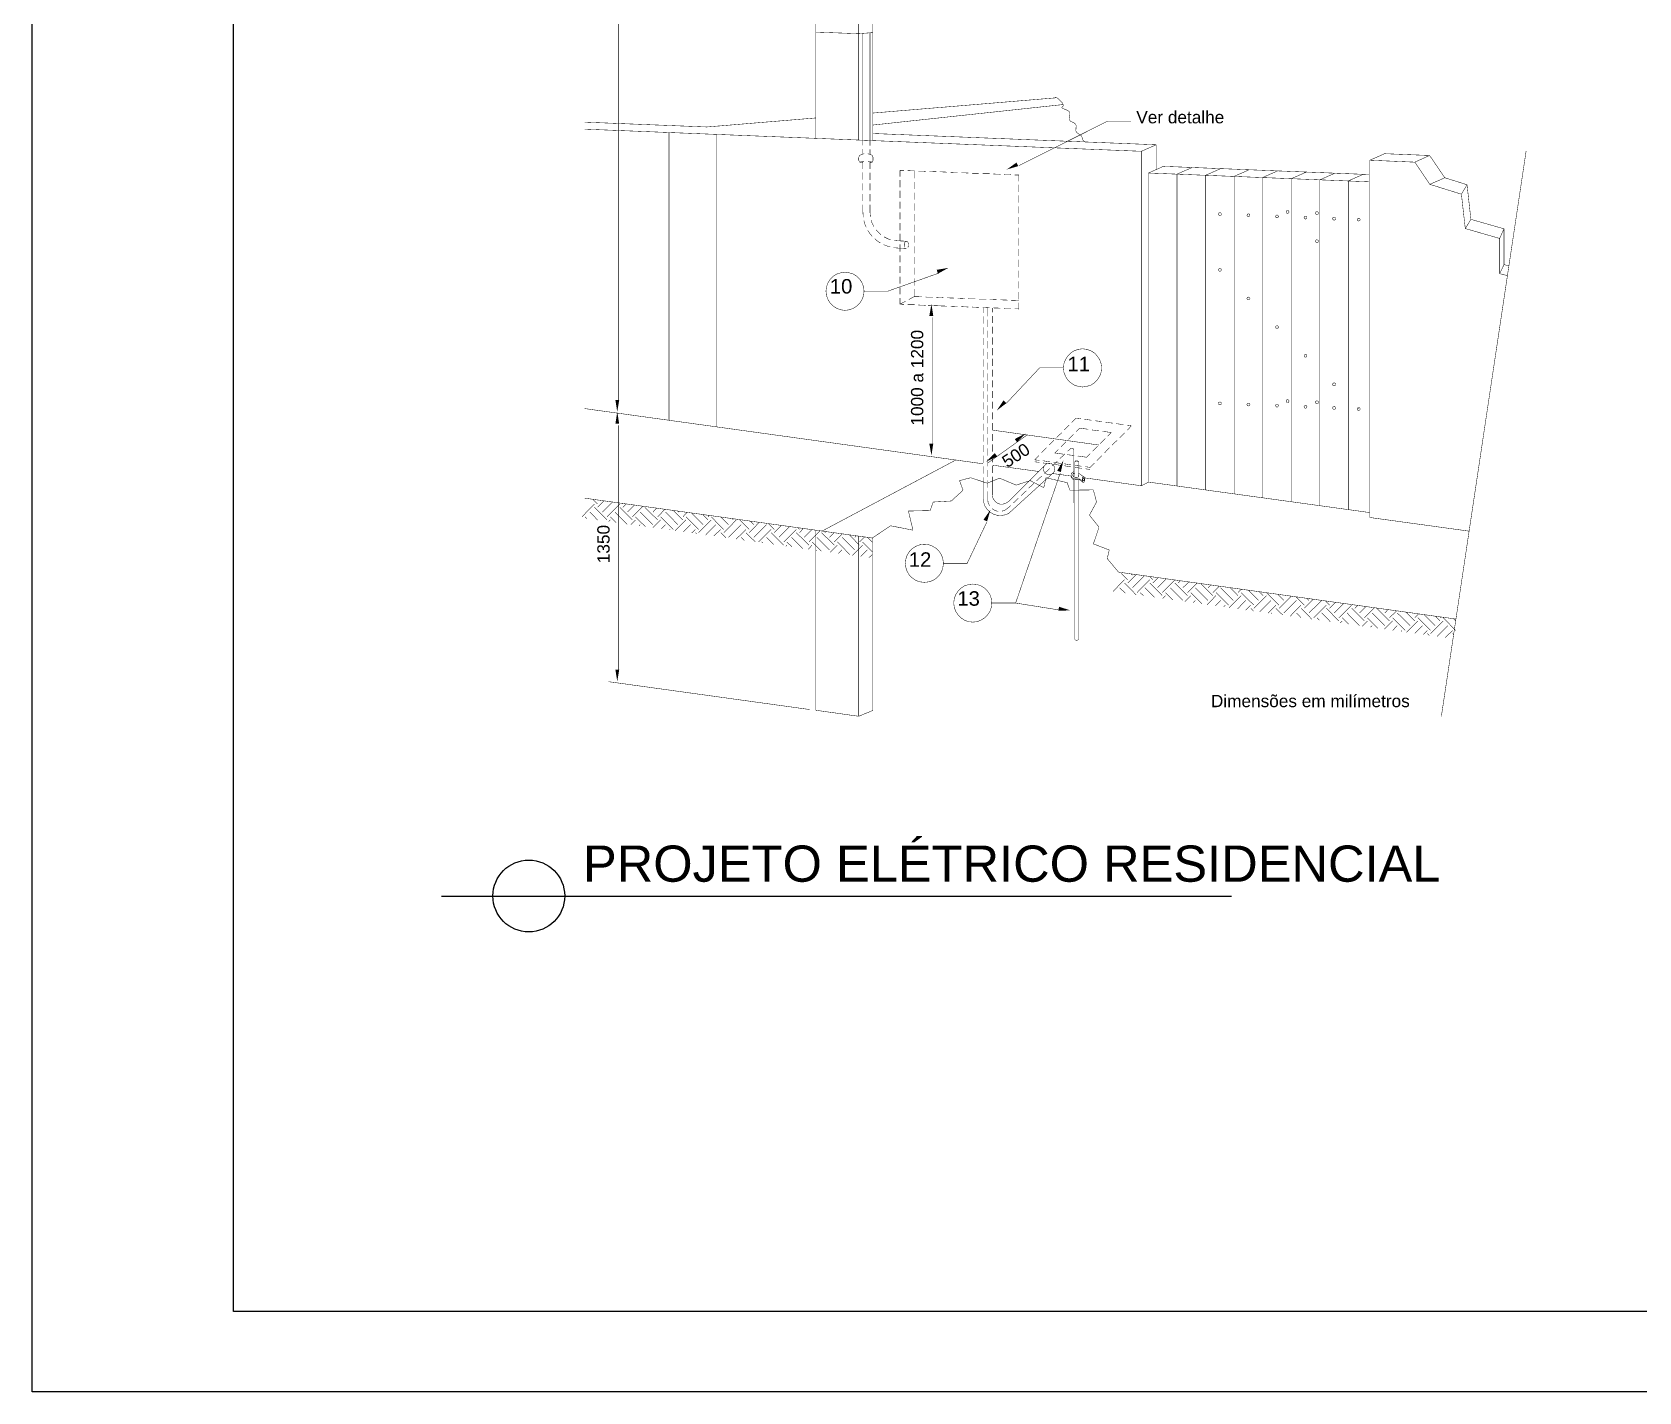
# Model space of a CAD drawing. Extents: x 80 to 1815, y -14679 to 245.
# Drawn here: x 168.01 to 187.97, y 61.97 to 78.87 of the extents above; entities that cross this region are included whole.
import ezdxf

# ---------------------------------------------------------------- set-up
doc = ezdxf.new("R2010")
doc.units = 0
doc.header["$MEASUREMENT"] = 0
for name, color, linetype in [('H', 7, 'CONTINUOUS'), ('P', 7, 'CONTINUOUS'), ('T', 7, 'CONTINUOUS'), ('TEXTO', 1, 'CONTINUOUS'), ('TEXTO_CARIMBO', 6, 'CONTINUOUS'), ('TOMADAS', 1, 'CONTINUOUS')]:
    doc.layers.add(name, color=color, linetype=linetype)

# ---------------------------------------------------------------- blocks, each defined once
blk = doc.blocks.new('BLOCOA3_LEGENDA')
at = {"layer": 'TOMADAS'}
for p, q in [((2.5, -28.7), (2.5, -1)), ((41, -28.7), (2.5, -28.7))]:
    blk.add_line(p, q, dxfattribs=at)
blk.add_lwpolyline([(0, 0), (42, 0), (42, -29.7), (0, -29.7)], close=True, dxfattribs=at)

msp = doc.modelspace()

# ---------------------------------------------------------------- hatches: boundary and pattern name
at = {"layer": 'H', "linetype": 'Continuous'}
for points in [[(180.113, 77.159), (180.235, 77.246), (180.257, 77.202), (180.113, 77.159)], [(179.258, 75.865), (179.244, 75.913), (179.39, 75.938), (179.258, 75.865)], [(179.152, 75.34), (179.178, 75.488), (179.201, 75.34), (179.152, 75.34)], [(175.275, 74.148), (175.252, 74.295), (175.299, 74.295), (175.275, 74.148)], [(179.99, 74.165), (180.073, 74.291), (180.109, 74.256), (179.99, 74.165)], [(175.252, 74), (175.275, 74.148), (175.299, 74), (175.252, 74)], [(180.241, 73.771), (180.214, 73.811), (180.348, 73.879), (180.241, 73.771)], [(179.178, 73.606), (179.152, 73.754), (179.201, 73.754), (179.178, 73.606)], [(179.86, 73.53), (179.965, 73.635), (179.995, 73.595), (179.86, 73.53)], [(180.786, 73.4), (180.74, 73.417), (180.817, 73.544), (180.786, 73.4)], [(179.87, 72.787), (179.825, 72.808), (179.911, 72.932), (179.87, 72.787)], [(180.755, 71.679), (180.763, 71.727), (180.906, 71.681), (180.755, 71.679)], [(175.275, 70.798), (175.252, 70.944), (175.299, 70.944), (175.275, 70.798)]]:
    msp.add_hatch(color=256, dxfattribs=at).paths.add_polyline_path(points)

# ---------------------------------------------------------------- linework, layer by layer
at = {"layer": 'P', "const_width": 0.00585}
for points in [[(177.741, 77.546), (177.741, 87.156)], [(175.293, 85.101), (175.293, 74.278)], [(178.274, 77.526), (178.274, 84.978)], [(178.45, 77.518), (178.45, 84.563)], [(177.741, 78.867), (178.274, 78.847)], [(178.274, 78.847), (178.45, 78.861)], [(178.327, 77.524), (178.327, 78.85)], [(178.415, 77.521), (178.415, 78.858)], [(178.45, 77.861), (180.724, 78.05)], [(180.724, 78.05), (180.721, 78.056), (180.73, 78.054), (180.741, 78.048), (180.754, 78.039), (180.768, 78.026), (180.795, 77.999), (180.806, 77.985), (180.813, 77.972), (180.816, 77.959), (180.813, 77.948), (180.805, 77.94), (180.798, 77.934), (180.798, 77.926), (180.803, 77.921), (180.813, 77.916), (180.824, 77.912), (180.854, 77.901), (180.879, 77.888), (180.889, 77.88), (180.897, 77.869), (180.898, 77.859), (180.898, 77.847), (180.895, 77.823), (180.889, 77.8), (180.889, 77.789), (180.892, 77.778), (180.897, 77.77), (180.903, 77.762), (180.924, 77.751), (180.948, 77.74), (180.965, 77.726), (180.971, 77.718), (180.975, 77.707), (180.975, 77.685), (180.973, 77.659), (180.973, 77.637), (180.978, 77.626), (180.984, 77.618), (181, 77.607), (181.022, 77.593), (181.04, 77.578), (181.049, 77.559), (181.056, 77.535), (181.06, 77.526), (181.067, 77.518), (181.082, 77.504)], [(178.45, 77.712), (180.816, 77.967)], [(174.871, 77.748), (176.388, 77.688)], [(174.871, 77.661), (181.786, 77.386)], [(176.388, 77.688), (177.741, 77.8)], [(180.263, 77.207), (181.364, 77.759)], [(181.364, 77.759), (181.659, 77.759)], [(175.918, 77.618), (175.918, 74.043)], [(176.512, 77.596), (176.512, 73.96)], [(178.327, 77.459), (178.327, 77.524)], [(178.415, 77.456), (178.415, 77.521)], [(178.45, 77.607), (181.971, 77.467)], [(181.786, 77.386), (181.971, 77.467)], [(181.971, 77.159), (181.971, 77.467)], [(178.284, 77.334), (178.274, 77.305), (178.274, 77.277), (178.284, 77.251)], [(178.274, 77.28), (178.274, 77.302)], [(178.342, 77.356), (178.314, 77.348), (178.284, 77.334)], [(178.342, 77.262), (178.284, 77.251)], [(178.284, 77.251), (178.327, 77.242)], [(178.327, 77.353), (178.327, 77.416)], [(178.327, 77.165), (178.327, 77.261)], [(178.444, 77.334), (178.415, 77.348), (178.385, 77.356)], [(178.444, 77.251), (178.392, 77.262)], [(178.415, 77.348), (178.415, 77.412)], [(178.415, 77.165), (178.415, 77.258)], [(178.415, 77.242), (178.444, 77.251)], [(178.444, 77.251), (178.454, 77.277), (178.454, 77.305), (178.444, 77.334)], [(178.45, 77.265), (178.45, 77.318)], [(181.786, 73.23), (181.786, 77.386)], [(184.624, 77.275), (184.808, 77.356)], [(184.624, 72.836), (184.624, 77.275)], [(184.624, 77.275), (185.183, 77.251)], [(184.808, 77.356), (185.367, 77.334)], [(185.183, 77.251), (185.367, 77.334)], [(185.183, 77.251), (185.37, 76.975)], [(185.367, 77.334), (185.556, 77.057)], [(186.566, 77.391), (185.513, 70.366)], [(178.327, 77.034), (178.327, 77.123)], [(178.415, 77.031), (178.415, 77.121)], [(178.787, 77.15), (178.839, 77.15)], [(178.787, 77.072), (178.787, 77.15)], [(178.884, 77.145), (178.971, 77.143)], [(178.963, 77.143), (178.963, 77.05)], [(179.016, 77.14), (179.106, 77.137)], [(179.151, 77.135), (179.238, 77.132)], [(179.282, 77.131), (179.373, 77.127)], [(179.416, 77.124), (179.504, 77.123)], [(179.549, 77.119), (179.636, 77.116)], [(179.681, 77.113), (179.77, 77.111)], [(179.814, 77.108), (179.903, 77.107)], [(179.947, 77.104), (180.036, 77.1)], [(180.079, 77.099), (180.168, 77.096)], [(180.213, 77.092), (180.265, 77.092)], [(180.265, 77.013), (180.265, 77.092)], [(181.875, 77.116), (182.06, 77.199)], [(181.875, 73.276), (181.875, 77.116)], [(181.875, 77.116), (184.613, 77.007)], [(182.06, 77.199), (184.616, 77.097)], [(182.229, 77.102), (182.414, 77.183)], [(182.229, 73.228), (182.229, 77.102)], [(182.584, 77.088), (182.768, 77.169)], [(182.584, 73.178), (182.584, 77.088)], [(182.94, 77.075), (183.124, 77.156)], [(182.94, 73.13), (182.94, 77.075)], [(183.294, 77.061), (183.478, 77.142)], [(183.294, 73.079), (183.294, 77.061)], [(183.648, 77.045), (183.834, 77.127)], [(184.003, 77.031), (184.189, 77.113)], [(184.357, 77.018), (184.543, 77.1)], [(185.37, 76.975), (185.556, 77.057)], [(185.556, 77.057), (185.832, 76.97)], [(178.327, 76.9), (178.327, 76.988)], [(178.327, 76.767), (178.327, 76.856)], [(178.415, 76.899), (178.415, 76.986)], [(178.415, 76.765), (178.415, 76.854)], [(178.787, 76.94), (178.787, 77.029)], [(178.787, 76.805), (178.787, 76.896)], [(178.963, 77.005), (178.963, 76.916)], [(178.963, 76.872), (178.963, 76.783)], [(180.265, 76.881), (180.265, 76.97)], [(183.648, 73.032), (183.648, 77.045)], [(184.003, 72.981), (184.003, 77.031)], [(184.357, 72.933), (184.357, 77.018)], [(185.37, 76.975), (185.762, 76.853)], [(185.762, 76.853), (185.832, 76.97)], [(185.762, 76.853), (185.81, 76.426)], [(185.832, 76.97), (185.88, 76.54)], [(178.327, 76.627), (178.327, 76.723)], [(178.415, 76.627), (178.415, 76.721)], [(178.787, 76.673), (178.787, 76.761)], [(178.963, 76.74), (178.963, 76.65)], [(180.265, 76.746), (180.265, 76.837)], [(180.265, 76.615), (180.265, 76.702)], [(183.621, 76.632), (183.615, 76.646), (183.603, 76.651), (183.589, 76.646), (183.584, 76.632), (183.589, 76.619), (183.603, 76.615), (183.615, 76.619), (183.621, 76.632), (183.621, 76.632)], [(178.327, 76.627), (178.331, 76.567)], [(178.339, 76.524), (178.347, 76.491), (178.368, 76.442)], [(178.415, 76.627), (178.42, 76.572)], [(178.43, 76.529), (178.436, 76.505), (178.463, 76.45)], [(178.787, 76.54), (178.787, 76.629)], [(178.787, 76.405), (178.787, 76.496)], [(178.963, 76.605), (178.963, 76.516)], [(178.963, 76.473), (178.963, 76.384)], [(180.265, 76.481), (180.265, 76.57)], [(182.779, 76.605), (182.775, 76.618), (182.762, 76.624), (182.748, 76.618), (182.743, 76.605), (182.748, 76.592), (182.762, 76.588), (182.775, 76.592), (182.779, 76.605), (182.779, 76.605)], [(183.135, 76.591), (183.129, 76.604), (183.116, 76.61), (183.103, 76.604), (183.097, 76.591), (183.103, 76.578), (183.116, 76.573), (183.129, 76.578), (183.135, 76.591), (183.135, 76.591)], [(183.489, 76.577), (183.483, 76.589), (183.472, 76.596), (183.459, 76.589), (183.454, 76.577), (183.459, 76.564), (183.472, 76.559), (183.483, 76.564), (183.489, 76.577), (183.489, 76.577)], [(183.843, 76.562), (183.838, 76.575), (183.826, 76.581), (183.813, 76.575), (183.807, 76.562), (183.813, 76.55), (183.826, 76.543), (183.838, 76.55), (183.843, 76.562), (183.843, 76.562)], [(183.986, 76.618), (183.981, 76.631), (183.967, 76.637), (183.954, 76.631), (183.948, 76.618), (183.954, 76.605), (183.967, 76.6), (183.981, 76.605), (183.986, 76.618), (183.986, 76.618)], [(184.199, 76.55), (184.194, 76.562), (184.181, 76.567), (184.167, 76.562), (184.162, 76.55), (184.167, 76.535), (184.181, 76.53), (184.194, 76.535), (184.199, 76.55), (184.199, 76.55)], [(184.505, 76.535), (184.499, 76.55), (184.486, 76.554), (184.472, 76.55), (184.467, 76.535), (184.472, 76.524), (184.486, 76.519), (184.499, 76.524), (184.505, 76.535), (184.505, 76.535)], [(185.81, 76.426), (185.88, 76.54)], [(185.88, 76.54), (186.291, 76.423)], [(178.388, 76.402), (178.411, 76.367), (178.441, 76.33)], [(178.473, 76.3), (178.509, 76.269), (178.544, 76.246)], [(178.488, 76.41), (178.498, 76.4), (178.542, 76.356), (178.552, 76.348)], [(178.589, 76.323), (178.647, 76.294), (178.671, 76.288)], [(178.712, 76.278), (178.77, 76.273)], [(178.77, 76.273), (178.868, 76.269)], [(178.787, 76.273), (178.787, 76.362)], [(178.866, 76.269), (178.857, 76.265), (178.849, 76.256), (178.846, 76.249), (178.844, 76.242), (178.841, 76.235), (178.841, 76.226), (178.841, 76.218), (178.843, 76.208), (178.844, 76.202), (178.847, 76.194)], [(178.884, 76.192), (178.89, 76.202), (178.892, 76.208), (178.893, 76.218), (178.893, 76.226), (178.892, 76.235), (178.89, 76.242), (178.889, 76.249), (178.885, 76.256), (178.881, 76.262), (178.876, 76.265), (178.866, 76.269)], [(178.963, 76.338), (178.963, 76.249)], [(180.265, 76.348), (180.265, 76.437)], [(180.265, 76.215), (180.265, 76.303)], [(183.986, 76.269), (183.981, 76.281), (183.967, 76.288), (183.954, 76.281), (183.948, 76.269), (183.954, 76.256), (183.967, 76.249), (183.981, 76.256), (183.986, 76.269), (183.986, 76.269)], [(185.81, 76.426), (186.237, 76.303)], [(186.237, 76.303), (186.291, 76.423)], [(186.237, 76.303), (186.237, 75.865)], [(186.291, 76.423), (186.291, 75.978)], [(178.584, 76.226), (178.633, 76.207), (178.666, 76.197)], [(178.709, 76.188), (178.77, 76.183)], [(178.77, 76.183), (178.866, 76.18)], [(178.787, 76.14), (178.787, 76.23)], [(178.787, 76.007), (178.787, 76.095)], [(178.963, 76.207), (178.963, 76.118)], [(178.963, 76.073), (178.963, 75.984)], [(180.265, 76.083), (180.265, 76.17)], [(178.341, 75.648), (178.335, 75.7), (178.317, 75.751), (178.288, 75.795), (178.25, 75.834), (178.206, 75.861), (178.157, 75.876), (178.104, 75.884), (178.052, 75.876), (178.003, 75.861), (177.957, 75.834), (177.92, 75.795), (177.892, 75.751), (177.874, 75.7), (177.868, 75.648), (177.874, 75.595), (177.892, 75.545), (177.92, 75.5), (177.957, 75.462), (178.003, 75.434), (178.052, 75.416), (178.104, 75.41), (178.157, 75.416), (178.206, 75.434), (178.25, 75.462), (178.288, 75.5), (178.317, 75.545), (178.335, 75.595), (178.341, 75.648), (178.341, 75.648)], [(179.27, 75.872), (178.636, 75.648)], [(178.787, 75.875), (178.787, 75.962)], [(178.963, 75.94), (178.963, 75.851)], [(180.265, 75.948), (180.265, 76.038)], [(180.265, 75.816), (180.265, 75.903)], [(182.779, 75.913), (182.775, 75.924), (182.762, 75.932), (182.748, 75.924), (182.743, 75.913), (182.748, 75.9), (182.762, 75.895), (182.775, 75.9), (182.779, 75.913), (182.779, 75.913)], [(186.237, 75.865), (186.291, 75.978)], [(186.237, 75.865), (186.334, 75.841)], [(186.291, 75.978), (186.353, 75.962)], [(178.636, 75.648), (178.341, 75.648)], [(178.787, 75.741), (178.787, 75.829)], [(178.787, 75.607), (178.787, 75.697)], [(178.963, 75.807), (178.963, 75.718)], [(178.963, 75.673), (178.963, 75.58)], [(180.265, 75.683), (180.265, 75.772)], [(178.787, 75.486), (178.787, 75.564)], [(178.857, 75.522), (178.787, 75.486)], [(178.787, 75.486), (178.839, 75.484)], [(178.884, 75.481), (178.971, 75.48)], [(178.963, 75.58), (178.895, 75.543)], [(178.963, 75.58), (179.06, 75.578)], [(179.016, 75.476), (179.106, 75.472)], [(179.106, 75.575), (179.193, 75.572)], [(179.3, 75.465), (179.135, 75.472)], [(179.151, 75.472), (179.238, 75.467)], [(179.238, 75.572), (179.327, 75.567)], [(179.282, 75.465), (179.373, 75.462)], [(179.373, 75.565), (179.46, 75.562)], [(179.416, 75.461), (179.504, 75.457)], [(179.504, 75.561), (179.593, 75.557)], [(179.549, 75.456), (179.636, 75.451)], [(179.636, 75.554), (179.725, 75.553)], [(179.681, 75.451), (179.77, 75.446)], [(179.77, 75.549), (179.859, 75.548)], [(179.903, 75.545), (179.992, 75.541)], [(180.036, 75.54), (180.124, 75.537)], [(180.168, 75.535), (180.265, 75.532)], [(180.265, 75.548), (180.265, 75.638)], [(180.265, 75.427), (180.265, 75.505)], [(183.135, 75.557), (183.129, 75.568), (183.116, 75.575), (183.103, 75.568), (183.097, 75.557), (183.103, 75.545), (183.116, 75.54), (183.129, 75.545), (183.135, 75.557), (183.135, 75.557)], [(179.195, 75.322), (179.195, 73.736)], [(179.814, 75.446), (179.903, 75.441)], [(179.82, 75.443), (179.82, 75.378)], [(179.82, 75.334), (179.82, 75.245)], [(179.878, 75.44), (179.878, 75.337)], [(179.878, 75.294), (179.878, 75.203)], [(179.935, 75.44), (179.935, 75.384)], [(179.935, 75.34), (179.935, 75.251)], [(179.947, 75.44), (180.036, 75.437)], [(180.079, 75.434), (180.168, 75.432)], [(180.213, 75.429), (180.265, 75.427)], [(179.82, 75.2), (179.82, 75.111)], [(179.82, 75.067), (179.82, 74.978)], [(179.878, 75.159), (179.878, 75.072)], [(179.935, 75.208), (179.935, 75.119)], [(179.935, 75.073), (179.935, 74.984)], [(183.489, 75.202), (183.483, 75.214), (183.472, 75.219), (183.459, 75.214), (183.454, 75.202), (183.459, 75.189), (183.472, 75.183), (183.483, 75.189), (183.489, 75.202), (183.489, 75.202)], [(179.82, 74.933), (179.82, 74.846)], [(179.878, 75.027), (179.878, 74.938)], [(179.878, 74.894), (179.878, 74.806)], [(179.935, 74.941), (179.935, 74.852)], [(181.292, 74.695), (181.286, 74.748), (181.268, 74.797), (181.24, 74.841), (181.203, 74.879), (181.159, 74.908), (181.108, 74.925), (181.054, 74.932), (181.002, 74.925), (180.952, 74.908), (180.908, 74.879), (180.87, 74.841), (180.843, 74.797), (180.824, 74.748), (180.819, 74.695), (180.824, 74.641), (180.843, 74.591), (180.87, 74.548), (180.908, 74.51), (180.952, 74.481), (181.002, 74.465), (181.054, 74.457), (181.108, 74.465), (181.159, 74.481), (181.203, 74.51), (181.24, 74.548), (181.268, 74.591), (181.286, 74.641), (181.292, 74.695), (181.292, 74.695)], [(183.843, 74.846), (183.838, 74.859), (183.826, 74.864), (183.813, 74.859), (183.807, 74.846), (183.813, 74.832), (183.826, 74.827), (183.838, 74.832), (183.843, 74.846), (183.843, 74.846)], [(179.82, 74.802), (179.82, 74.711)], [(179.82, 74.667), (179.82, 74.578)], [(179.878, 74.76), (179.878, 74.671)], [(179.935, 74.808), (179.935, 74.719)], [(179.935, 74.673), (179.935, 74.586)], [(180.108, 74.254), (180.522, 74.695)], [(180.522, 74.695), (180.819, 74.695)], [(179.82, 74.535), (179.82, 74.446)], [(179.878, 74.627), (179.878, 74.538)], [(179.878, 74.495), (179.878, 74.405)], [(179.935, 74.541), (179.935, 74.452)], [(184.199, 74.49), (184.194, 74.503), (184.181, 74.51), (184.167, 74.503), (184.162, 74.49), (184.167, 74.476), (184.181, 74.472), (184.194, 74.476), (184.199, 74.49), (184.199, 74.49)], [(179.82, 74.402), (179.82, 74.313)], [(179.82, 74.268), (179.82, 74.181)], [(179.878, 74.36), (179.878, 74.271)], [(179.935, 74.408), (179.935, 74.321)], [(179.935, 74.275), (179.935, 74.186)], [(182.779, 74.254), (182.775, 74.267), (182.762, 74.271), (182.748, 74.267), (182.743, 74.254), (182.748, 74.24), (182.762, 74.235), (182.775, 74.24), (182.779, 74.254), (182.779, 74.254)], [(183.135, 74.24), (183.129, 74.252), (183.116, 74.257), (183.103, 74.252), (183.097, 74.24), (183.103, 74.227), (183.116, 74.221), (183.129, 74.227), (183.135, 74.24), (183.135, 74.24)], [(183.621, 74.283), (183.615, 74.295), (183.603, 74.3), (183.589, 74.295), (183.584, 74.283), (183.589, 74.268), (183.603, 74.264), (183.615, 74.268), (183.621, 74.283), (183.621, 74.283)], [(183.986, 74.268), (183.981, 74.281), (183.967, 74.286), (183.954, 74.281), (183.948, 74.268), (183.954, 74.254), (183.967, 74.249), (183.981, 74.254), (183.986, 74.268), (183.986, 74.268)], [(174.871, 74.189), (179.82, 73.503)], [(179.82, 74.135), (179.82, 74.046)], [(179.878, 74.229), (179.878, 74.14)], [(179.878, 74.095), (179.878, 74.005)], [(179.935, 74.143), (179.935, 74.054)], [(180.922, 74.016), (180.976, 74.071)], [(180.976, 74.071), (181.035, 74.064)], [(181.079, 74.057), (181.168, 74.044)], [(183.489, 74.225), (183.483, 74.24), (183.472, 74.244), (183.459, 74.24), (183.454, 74.225), (183.459, 74.213), (183.472, 74.206), (183.483, 74.213), (183.489, 74.225), (183.489, 74.225)], [(183.843, 74.211), (183.838, 74.224), (183.826, 74.23), (183.813, 74.224), (183.807, 74.211), (183.813, 74.198), (183.826, 74.192), (183.838, 74.198), (183.843, 74.211), (183.843, 74.211)], [(184.199, 74.197), (184.194, 74.21), (184.181, 74.216), (184.167, 74.21), (184.162, 74.197), (184.167, 74.184), (184.181, 74.178), (184.194, 74.184), (184.199, 74.197), (184.199, 74.197)], [(184.505, 74.186), (184.499, 74.198), (184.486, 74.203), (184.472, 74.198), (184.467, 74.186), (184.472, 74.171), (184.486, 74.167), (184.499, 74.171), (184.505, 74.186), (184.505, 74.186)], [(184.472, 74.198), (184.486, 74.186)], [(175.293, 73.981), (175.293, 70.927)], [(179.82, 74.002), (179.82, 73.913)], [(179.82, 73.87), (179.82, 73.779)], [(179.878, 73.96), (179.878, 73.873)], [(179.878, 73.513), (180.365, 73.86)], [(179.935, 74.01), (179.935, 73.921)], [(181.26, 73.736), (179.935, 73.922)], [(179.935, 73.875), (179.935, 73.787)], [(180.733, 73.829), (180.797, 73.89)], [(180.827, 73.922), (180.89, 73.984)], [(180.881, 73.808), (180.943, 73.87)], [(180.975, 73.902), (181.019, 73.946)], [(181.019, 73.946), (181.127, 73.932)], [(181.171, 73.924), (181.26, 73.913)], [(181.21, 74.038), (181.298, 74.027)], [(181.305, 73.906), (181.413, 73.892)], [(181.343, 74.019), (181.432, 74.008)], [(181.368, 73.846), (181.413, 73.892)], [(181.475, 74.002), (181.562, 73.989)], [(181.516, 73.827), (181.579, 73.889)], [(181.606, 73.984), (181.663, 73.975)], [(181.611, 73.921), (181.663, 73.975)], [(179.82, 73.735), (179.82, 73.648)], [(179.878, 73.829), (179.878, 73.74)], [(179.878, 73.695), (179.878, 73.606)], [(179.935, 73.743), (179.935, 73.654)], [(180.546, 73.64), (180.608, 73.702)], [(180.641, 73.735), (180.701, 73.797)], [(180.711, 73.638), (180.755, 73.681)], [(180.787, 73.714), (180.849, 73.776)], [(180.87, 73.659), (180.905, 73.69)], [(180.946, 73.673), (180.94, 73.69), (180.922, 73.697), (180.905, 73.69)], [(180.946, 73.673), (180.946, 73.533)], [(181.181, 73.659), (181.243, 73.721)], [(181.275, 73.752), (181.338, 73.816)], [(181.327, 73.638), (181.39, 73.702)], [(181.421, 73.733), (181.484, 73.795)], [(179.479, 73.549), (177.817, 72.666)], [(179.82, 73.603), (179.82, 73.514)], [(179.82, 73.47), (179.82, 73.382)], [(179.878, 73.562), (179.878, 73.473)], [(179.935, 73.609), (179.935, 73.521)], [(179.935, 73.486), (180.508, 73.408)], [(179.935, 73.476), (179.935, 73.387)], [(180.135, 73.033), (180.597, 73.494)], [(180.459, 73.552), (180.514, 73.608)], [(180.459, 73.552), (180.519, 73.546)], [(180.459, 73.528), (180.519, 73.521)], [(180.562, 73.541), (180.651, 73.527)], [(180.562, 73.514), (180.651, 73.503)], [(180.711, 73.44), (180.706, 73.467), (180.69, 73.489), (180.668, 73.505), (180.641, 73.509), (180.613, 73.505), (180.59, 73.489), (180.574, 73.467), (180.57, 73.44), (180.574, 73.411), (180.59, 73.389), (180.613, 73.373), (180.641, 73.368), (180.668, 73.373), (180.69, 73.389), (180.706, 73.411), (180.711, 73.44), (180.711, 73.44)], [(180.678, 73.475), (180.741, 73.535)], [(180.695, 73.522), (180.782, 73.508)], [(180.695, 73.497), (180.782, 73.484)], [(180.711, 73.638), (180.821, 73.622)], [(180.774, 73.567), (180.838, 73.627)], [(180.825, 73.503), (180.913, 73.49)], [(180.825, 73.479), (180.913, 73.465)], [(180.865, 73.617), (180.952, 73.605)], [(180.946, 73.533), (180.946, 73.344)], [(180.957, 73.484), (181.044, 73.473)], [(180.957, 73.46), (181.044, 73.446)], [(180.96, 73.533), (180.96, 73.335)], [(181.005, 73.533), (180.998, 73.528), (180.992, 73.528), (180.984, 73.528), (180.975, 73.528), (180.968, 73.528), (180.962, 73.532), (180.965, 73.538), (180.975, 73.541), (180.984, 73.541), (180.992, 73.538), (180.998, 73.538), (181.003, 73.535), (181.005, 73.533), (181.005, 73.533)], [(180.997, 73.6), (181.106, 73.584)], [(181.005, 73.533), (181.005, 73.341)], [(181.089, 73.467), (181.148, 73.459)], [(181.106, 73.584), (181.149, 73.628)], [(181.148, 73.459), (181.203, 73.513)], [(181.233, 73.543), (181.295, 73.606)], [(179.527, 73.294), (179.665, 73.33)], [(179.571, 73.175), (179.527, 73.294)], [(179.665, 73.33), (179.873, 73.262)], [(179.82, 73.336), (179.82, 73.27)], [(179.82, 73.27), (179.82, 73.07)], [(179.873, 73.262), (180.024, 73.325)], [(179.878, 73.428), (179.878, 73.341)], [(179.878, 73.297), (179.878, 73.206)], [(179.935, 73.344), (179.935, 73.289)], [(179.935, 73.289), (179.935, 73.119)], [(180.024, 73.325), (180.23, 73.238)], [(180.135, 72.884), (180.695, 73.394)], [(180.779, 73.39), (180.224, 71.773)], [(180.23, 73.238), (180.406, 73.294)], [(180.387, 73.2), (180.452, 73.262)], [(180.406, 73.294), (180.574, 73.206)], [(180.484, 73.29), (180.549, 73.352)], [(180.574, 73.206), (180.601, 73.33)], [(180.581, 73.382), (180.646, 73.444)], [(180.601, 73.33), (180.865, 73.268)], [(180.684, 73.382), (180.913, 73.351)], [(180.865, 73.268), (180.897, 73.175)], [(180.946, 73.405), (180.927, 73.394), (180.914, 73.376), (180.913, 73.354), (180.922, 73.335), (180.94, 73.321), (180.96, 73.316)], [(180.913, 73.362), (180.916, 73.335), (180.933, 73.313), (180.96, 73.306)], [(180.946, 73.387), (180.936, 73.376), (180.933, 73.363), (180.938, 73.349), (180.948, 73.338), (180.96, 73.335)], [(180.943, 73.376), (180.962, 73.382)], [(180.946, 73.306), (180.946, 73.014)], [(180.992, 73.335), (180.96, 73.335)], [(181.016, 73.316), (180.96, 73.316)], [(180.96, 73.306), (180.96, 71.316)], [(181.016, 73.306), (180.96, 73.306)], [(180.992, 73.335), (181.006, 73.341), (181.009, 73.356), (181.005, 73.37)], [(181.067, 73.344), (181.005, 73.387)], [(181.005, 73.306), (181.005, 71.316)], [(181.016, 73.316), (181.016, 73.306)], [(181.054, 73.29), (181.016, 73.316)], [(181.063, 73.271), (181.016, 73.306)], [(181.067, 73.344), (181.073, 73.341), (181.078, 73.335), (181.081, 73.324), (181.082, 73.317), (181.082, 73.309), (181.082, 73.303), (181.081, 73.289), (181.078, 73.279), (181.071, 73.273), (181.065, 73.271), (181.06, 73.276), (181.054, 73.284), (181.052, 73.297), (181.052, 73.309), (181.052, 73.317), (181.054, 73.324), (181.056, 73.335), (181.062, 73.341), (181.067, 73.344), (181.067, 73.344)], [(181.054, 73.332), (181.786, 73.23)], [(181.067, 73.325), (181.071, 73.321), (181.075, 73.311), (181.075, 73.303), (181.073, 73.295), (181.068, 73.289), (181.062, 73.292), (181.06, 73.302), (181.06, 73.311), (181.062, 73.317), (181.063, 73.324), (181.067, 73.325), (181.067, 73.325)], [(181.089, 73.441), (181.148, 73.433)], [(181.786, 73.23), (181.875, 73.276)], [(181.875, 73.276), (184.624, 72.897)], [(174.871, 73.076), (178.444, 72.581)], [(175.031, 73.003), (174.971, 73.062)], [(179.425, 73.041), (179.571, 73.175)], [(179.82, 73.07), (179.828, 73.022), (179.844, 72.976), (179.871, 72.936), (179.905, 72.903), (179.947, 72.878), (179.993, 72.863), (180.041, 72.86), (180.089, 72.868), (180.135, 72.884)], [(179.878, 73.162), (179.878, 73.06)], [(179.878, 73.06), (179.882, 73.022), (179.897, 72.987), (179.901, 72.981)], [(179.935, 73.119), (179.941, 73.079), (179.96, 73.046), (179.989, 73.019), (180.024, 73.003), (180.063, 73.001), (180.101, 73.013), (180.135, 73.033)], [(180.195, 73.016), (180.259, 73.076)], [(180.292, 73.108), (180.357, 73.168)], [(180.897, 73.175), (181.19, 73.179)], [(181.19, 73.179), (181.229, 73.028)], [(174.836, 72.844), (174.991, 73.003)], [(175.033, 72.803), (174.934, 72.903)], [(175.148, 72.806), (174.991, 72.963)], [(175.031, 72.963), (175.11, 73.043)], [(175.09, 72.903), (175.215, 73.028)], [(175.148, 72.844), (175.306, 73.003)], [(175.398, 72.752), (175.247, 72.903)], [(175.461, 72.806), (175.306, 72.963)], [(175.344, 73.003), (175.336, 73.013)], [(175.344, 72.963), (175.385, 73.005)], [(175.402, 72.903), (175.49, 72.99)], [(175.461, 72.844), (175.593, 72.976)], [(175.718, 72.747), (175.56, 72.903)], [(175.776, 72.806), (175.618, 72.963)], [(175.718, 72.903), (175.764, 72.952)], [(175.776, 72.844), (175.868, 72.938)], [(176.029, 72.747), (175.874, 72.903)], [(176.09, 72.806), (175.971, 72.924)], [(176.029, 72.903), (176.039, 72.913)], [(176.09, 72.844), (176.144, 72.9)], [(176.344, 72.747), (176.199, 72.892)], [(176.403, 72.806), (176.336, 72.873)], [(176.403, 72.844), (176.418, 72.86)], [(178.892, 72.916), (179.162, 72.922)], [(178.949, 72.678), (178.892, 72.916)], [(179.162, 72.922), (179.2, 73.028)], [(179.2, 73.028), (179.425, 73.041)], [(179.93, 72.947), (179.949, 72.933), (179.986, 72.917), (180.009, 72.913)], [(180.055, 72.916), (180.062, 72.916), (180.097, 72.93), (180.127, 72.952)], [(180.127, 72.952), (180.162, 72.986)], [(181.229, 73.028), (181.141, 72.865)], [(181.141, 72.865), (181.26, 72.716)], [(174.896, 72.822), (174.875, 72.844)], [(175.167, 72.786), (175.188, 72.806)], [(175.261, 72.771), (175.188, 72.844)], [(175.442, 72.747), (175.501, 72.806)], [(175.626, 72.72), (175.501, 72.844)], [(175.545, 72.733), (175.56, 72.747)], [(175.718, 72.709), (175.815, 72.806)], [(175.971, 72.687), (175.815, 72.844)], [(175.821, 72.695), (175.874, 72.747)], [(175.923, 72.681), (175.933, 72.687)], [(175.993, 72.671), (176.129, 72.806)], [(176.096, 72.657), (176.187, 72.747)], [(176.285, 72.687), (176.129, 72.844)], [(176.199, 72.643), (176.245, 72.687)], [(176.285, 72.647), (176.442, 72.806)], [(176.372, 72.617), (176.501, 72.747)], [(176.598, 72.687), (176.442, 72.844)], [(176.474, 72.605), (176.56, 72.687)], [(176.657, 72.747), (176.563, 72.841)], [(176.598, 72.647), (176.755, 72.806)], [(176.657, 72.59), (176.814, 72.747)], [(176.717, 72.806), (176.701, 72.822)], [(176.75, 72.565), (176.874, 72.687)], [(176.914, 72.687), (176.792, 72.809)], [(176.914, 72.647), (177.039, 72.776)], [(176.971, 72.747), (176.928, 72.792)], [(176.971, 72.59), (177.128, 72.747)], [(177.03, 72.532), (177.187, 72.687)], [(177.225, 72.687), (177.155, 72.76)], [(177.225, 72.647), (177.314, 72.738)], [(177.285, 72.59), (177.417, 72.724)], [(177.344, 72.532), (177.499, 72.687)], [(177.539, 72.687), (177.519, 72.709)], [(177.539, 72.647), (177.588, 72.7)], [(177.598, 72.59), (177.693, 72.686)], [(177.657, 72.532), (177.796, 72.671)], [(177.741, 70.441), (177.741, 72.678)], [(177.854, 72.647), (177.865, 72.66)], [(178.444, 72.581), (178.671, 72.733)], [(178.671, 72.733), (178.949, 72.678)], [(179.866, 72.779), (179.622, 72.266)], [(181.26, 72.716), (181.19, 72.508)], [(184.624, 72.836), (185.859, 72.666)], [(176.263, 72.633), (176.245, 72.647)], [(176.625, 72.584), (176.56, 72.647)], [(176.853, 72.551), (176.814, 72.59)], [(176.99, 72.532), (176.874, 72.647)], [(177.082, 72.519), (177.069, 72.532)], [(177.218, 72.5), (177.128, 72.59)], [(177.344, 72.492), (177.187, 72.647)], [(177.369, 72.479), (177.382, 72.492)], [(177.446, 72.47), (177.382, 72.532)], [(177.582, 72.449), (177.441, 72.59)], [(177.657, 72.492), (177.499, 72.647)], [(177.646, 72.441), (177.696, 72.492)], [(177.696, 72.532), (177.809, 72.417)], [(177.912, 72.433), (177.755, 72.59)], [(177.971, 72.492), (177.814, 72.647)], [(177.912, 72.59), (177.968, 72.647)], [(177.92, 72.403), (178.009, 72.492)], [(177.971, 72.532), (178.071, 72.633)], [(178.166, 72.374), (178.009, 72.532)], [(178.225, 72.433), (178.068, 72.59)], [(178.284, 72.492), (178.155, 72.622)], [(178.196, 72.363), (178.323, 72.492)], [(178.225, 72.59), (178.244, 72.608)], [(178.274, 70.366), (178.274, 72.605)], [(178.284, 72.532), (178.347, 72.593)], [(178.444, 72.411), (178.323, 72.532)], [(178.444, 72.528), (178.382, 72.589)], [(178.45, 70.438), (178.45, 72.586)], [(179.327, 72.266), (179.32, 72.319), (179.304, 72.37), (179.276, 72.412), (179.238, 72.452), (179.193, 72.479), (179.143, 72.498), (179.09, 72.503), (179.038, 72.498), (178.987, 72.479), (178.943, 72.452), (178.904, 72.412), (178.877, 72.37), (178.86, 72.319), (178.854, 72.266), (178.86, 72.214), (178.877, 72.163), (178.904, 72.119), (178.943, 72.082), (178.987, 72.052), (179.038, 72.036), (179.09, 72.03), (179.143, 72.036), (179.193, 72.052), (179.238, 72.082), (179.276, 72.119), (179.304, 72.163), (179.32, 72.214), (179.327, 72.266), (179.327, 72.266)], [(181.19, 72.508), (181.387, 72.432)], [(177.747, 72.427), (177.755, 72.433)], [(178.023, 72.389), (178.068, 72.433)], [(178.3, 72.351), (178.382, 72.433)], [(178.401, 72.336), (178.441, 72.374)], [(179.622, 72.266), (179.327, 72.266)], [(181.387, 72.432), (181.362, 72.325)], [(181.362, 72.325), (181.502, 72.157)], [(181.432, 71.916), (181.576, 72.062)], [(181.502, 72.157), (185.694, 71.574)], [(181.616, 72.062), (181.535, 72.143)], [(181.616, 72.022), (181.721, 72.127)], [(181.675, 72.12), (181.659, 72.135)], [(181.675, 71.963), (181.822, 72.112)], [(181.733, 71.903), (181.891, 72.062)], [(181.929, 72.062), (181.887, 72.103)], [(181.929, 72.022), (181.995, 72.087)], [(181.987, 71.963), (182.098, 72.074)], [(182.046, 71.903), (182.202, 72.06)], [(179.927, 71.773), (179.922, 71.827), (179.905, 71.876), (179.876, 71.92), (179.839, 71.958), (179.793, 71.987), (179.744, 72.003), (179.692, 72.009), (179.639, 72.003), (179.59, 71.987), (179.544, 71.958), (179.508, 71.92), (179.479, 71.876), (179.462, 71.827), (179.455, 71.773), (179.462, 71.72), (179.479, 71.671), (179.508, 71.627), (179.544, 71.589), (179.59, 71.56), (179.639, 71.541), (179.692, 71.536), (179.744, 71.541), (179.793, 71.56), (179.839, 71.589), (179.876, 71.627), (179.905, 71.671), (179.922, 71.72), (179.927, 71.773), (179.927, 71.773)], [(181.586, 71.895), (181.517, 71.963)], [(181.722, 71.874), (181.576, 72.022)], [(181.813, 71.863), (181.771, 71.903)], [(181.949, 71.844), (181.83, 71.963)], [(182.046, 71.865), (181.891, 72.022)], [(182.051, 71.83), (182.086, 71.865)], [(182.176, 71.811), (182.086, 71.903)], [(182.302, 71.806), (182.146, 71.963)], [(182.36, 71.865), (182.202, 72.022)], [(182.243, 72.022), (182.272, 72.049)], [(182.302, 71.963), (182.375, 72.035)], [(182.326, 71.792), (182.4, 71.865)], [(182.36, 71.903), (182.476, 72.02)], [(182.54, 71.762), (182.4, 71.903)], [(182.614, 71.806), (182.457, 71.963)], [(182.673, 71.865), (182.524, 72.016)], [(182.602, 71.752), (182.713, 71.865)], [(182.614, 71.963), (182.649, 71.997)], [(182.673, 71.903), (182.753, 71.982)], [(182.87, 71.747), (182.713, 71.903)], [(182.929, 71.806), (182.772, 71.963)], [(182.876, 71.714), (183.026, 71.865)], [(182.986, 71.865), (182.887, 71.965)], [(182.986, 71.903), (183.029, 71.944)], [(183.183, 71.747), (183.026, 71.903)], [(183.241, 71.806), (183.116, 71.932)], [(183.183, 71.708), (183.34, 71.865)], [(183.3, 71.865), (183.251, 71.914)], [(183.497, 71.747), (183.343, 71.901)], [(183.556, 71.806), (183.48, 71.882)], [(183.497, 71.708), (183.648, 71.858)], [(180.224, 71.773), (179.927, 71.773)], [(180.776, 71.685), (180.224, 71.773)], [(182.429, 71.778), (182.457, 71.806)], [(182.705, 71.738), (182.772, 71.806)], [(182.808, 71.725), (182.83, 71.747)], [(182.98, 71.7), (183.084, 71.806)], [(183.083, 71.685), (183.145, 71.747)], [(183.178, 71.673), (183.145, 71.708)], [(183.256, 71.662), (183.397, 71.806)], [(183.359, 71.647), (183.457, 71.747)], [(183.542, 71.624), (183.457, 71.708)], [(183.556, 71.65), (183.713, 71.806)], [(183.634, 71.609), (183.77, 71.747)], [(183.81, 71.747), (183.707, 71.851)], [(183.905, 71.571), (183.77, 71.708)], [(183.81, 71.708), (183.922, 71.82)], [(183.869, 71.806), (183.843, 71.831)], [(183.869, 71.65), (184.026, 71.806)], [(183.927, 71.59), (184.084, 71.747)], [(184.124, 71.747), (184.07, 71.8)], [(184.24, 71.55), (184.084, 71.708)], [(184.124, 71.708), (184.199, 71.782)], [(184.181, 71.65), (184.3, 71.768)], [(184.24, 71.59), (184.399, 71.747)], [(184.556, 71.55), (184.399, 71.708)], [(184.437, 71.708), (184.475, 71.744)], [(184.497, 71.65), (184.577, 71.73)], [(184.556, 71.59), (184.68, 71.714)], [(184.869, 71.55), (184.712, 71.708)], [(184.81, 71.65), (184.851, 71.692)], [(184.869, 71.59), (184.956, 71.676)], [(185.183, 71.55), (185.072, 71.662)], [(183.407, 71.641), (183.397, 71.65)], [(183.768, 71.592), (183.713, 71.65)], [(183.997, 71.56), (183.967, 71.59)], [(184.134, 71.541), (184.026, 71.65)], [(184.254, 71.525), (184.281, 71.55)], [(184.361, 71.509), (184.281, 71.59)], [(184.497, 71.492), (184.34, 71.65)], [(184.529, 71.485), (184.594, 71.55)], [(184.724, 71.46), (184.594, 71.59)], [(184.632, 71.473), (184.653, 71.492)], [(184.81, 71.492), (184.653, 71.65)], [(184.805, 71.447), (184.908, 71.55)], [(185.064, 71.433), (184.908, 71.59)], [(184.908, 71.433), (184.965, 71.492)], [(185.124, 71.492), (184.965, 71.65)], [(185.08, 71.409), (185.221, 71.55)], [(185.183, 71.59), (185.231, 71.638)], [(185.183, 71.395), (185.28, 71.492)], [(185.377, 71.433), (185.221, 71.59)], [(185.435, 71.492), (185.299, 71.63)], [(185.377, 71.393), (185.535, 71.55)], [(185.496, 71.55), (185.435, 71.612)], [(185.459, 71.357), (185.594, 71.492)], [(185.496, 71.59), (185.505, 71.6)], [(185.691, 71.433), (185.535, 71.59)], [(185.691, 71.55), (185.662, 71.579)], [(180.96, 71.316), (180.982, 71.309), (181.005, 71.316)], [(185.012, 71.419), (185.024, 71.433)], [(185.288, 71.381), (185.339, 71.433)], [(185.362, 71.369), (185.339, 71.393)], [(185.561, 71.342), (185.653, 71.433)], [(185.669, 71.377), (185.653, 71.393)], [(175.167, 70.796), (177.671, 70.449)], [(177.741, 70.441), (178.274, 70.366)], [(178.45, 70.438), (178.274, 70.366)]]:
    msp.add_lwpolyline(points, dxfattribs=at)
at = {"layer": 'TEXTO_CARIMBO', "color": 240, "true_color": 0xed1f24}
msp.add_line((173.091, 68.13), (182.907, 68.13), dxfattribs=at)
msp.add_circle((174.176, 68.133), 0.446, dxfattribs=at)

# ---------------------------------------------------------------- block references
at = {"layer": 'TEXTO'}
msp.add_blockref('BLOCOA3_LEGENDA', (168.006, 91.672), dxfattribs=at)

# ---------------------------------------------------------------- texts
at = {"layer": 'T', "attachment_point": 7}
for s, insert, char_height in [('{\\fArial|b0|i0|c0|p18;Ver detalhe}', (181.723, 77.731), 0.153), ('{\\fArial|b0|i0|c0|p18;10}', (177.916, 75.616), 0.18), ('{\\fArial|b0|i0|c0|p18;11}', (180.868, 74.653), 0.18), ('{\\fArial|b0|i0|c0|p18;12}', (178.897, 72.223), 0.18), ('{\\fArial|b0|i0|c0|p18;13}', (179.5, 71.737), 0.18), ('{\\fArial|b0|i0|c0|p18;Dimensões em milímetros}', (182.65, 70.477), 0.153)]:
    msp.add_mtext(s, dxfattribs=dict(at, insert=insert, char_height=char_height))
at = {"layer": 'T', "char_height": 0.153, "attachment_point": 1}
for s, insert, rotation in [('{\\fArial|b0|i0|c0|p18;1000 a 1200}', (178.924, 73.978), 90), ('{\\fArial|b0|i0|c0|p18;500}', (180.036, 73.576), 33), ('{\\fArial|b0|i0|c0|p18;1350}', (175.027, 72.268), 90)]:
    msp.add_mtext(s, dxfattribs=dict(at, insert=insert, rotation=rotation))
at = {"layer": 'TEXTO_CARIMBO', "color": 240, "true_color": 0xed1f24, "insert": (174.849, 68.76), "char_height": 0.45, "attachment_point": 1}
msp.add_mtext_dynamic_manual_height_columns('{\\fArial|b0|i0|c0|p34;PROJETO ELÉTRICO RESIDENCIAL}', width=11.15212, gutter_width=1.125, heights=[0], dxfattribs=at)

doc.saveas('drawing.dxf')
